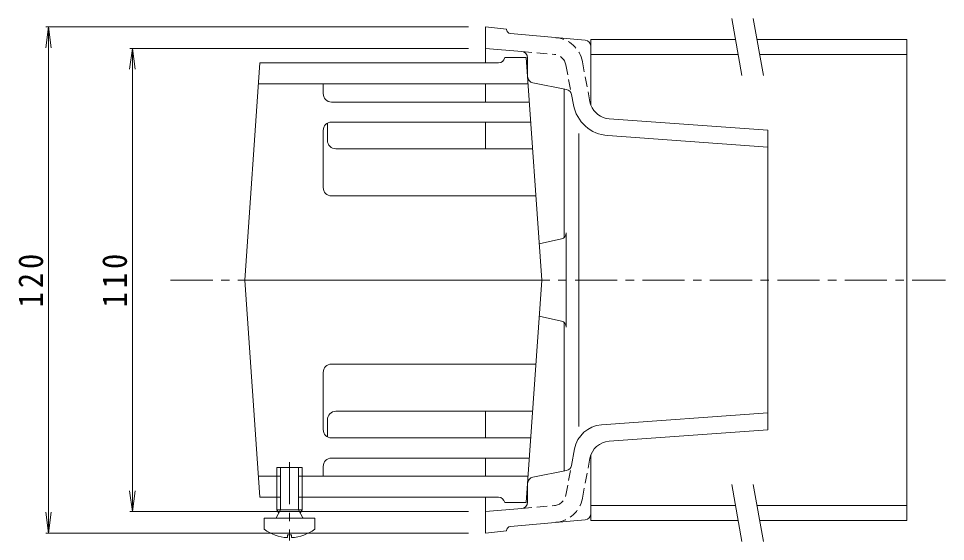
# Model space of a CAD drawing. Units: millimetres, scale not verified. Extents: x -324 to 315, y -275 to 256.
# Drawn here: x 91.4 to 311.4, y 105.9 to 229.9 of the extents above; entities that cross this region are included whole.
import ezdxf

# ---------------------------------------------------------------- set-up
doc = ezdxf.new("R2010")
doc.units = ezdxf.units.MM
doc.header["$LTSCALE"] = 2
doc.linetypes.add('CHAIN1', pattern=[8, 5, -1, 1, -1])
doc.linetypes.add('DASHED1', pattern=[1.8, 1.2, -0.6])
for name, color, linetype, lineweight in [('0-0_通り芯', 3, 'Continuous', 9), ('0-2_仕上', 6, 'Continuous', 9), ('0-3_建具', 4, 'Continuous', 9), ('0-4_その他', 7, 'Continuous', 9)]:
    doc.layers.add(name, color=color, linetype=linetype, lineweight=lineweight)
doc.styles.add('ＭＳ ゴシック', font='')
doc.styles.get('ＭＳ ゴシック').set_extended_font_data('MS Gothic')

msp = doc.modelspace()

# ---------------------------------------------------------------- linework, layer by layer
at = {"layer": '0-0_通り芯'}
for p, q in [((207.24, 227.358), (202.24, 227.858)), ((202.24, 227.858), (202.24, 219.348)), ((207.24, 227.274), (207.24, 227.358)), ((225.872, 224.714), (208.152, 226.278)), ((210.872, 222.022), (202.24, 222.783)), ((227.24, 209.355), (227.24, 223.22)), ((212.24, 216.092), (212.24, 220.528)), ((202.24, 214.348), (202.24, 210.059)), ((213.451, 214.62), (221.443, 213.053)), ((220.873, 177.909), (220.873, 213.165)), ((222.628, 211.86), (223.095, 209.395)), ((202.24, 205.304), (202.24, 198.976)), ((231.577, 206.081), (269.24, 203.358)), ((224.382, 133.126), (224.382, 202.59)), ((269.24, 203.358), (269.24, 132.358)), ((231.289, 202.091), (269.24, 199.348)), ((221.419, 156.65), (221.419, 179.066)), ((215.011, 176.462), (220.238, 177.601)), ((215.012, 159.254), (220.238, 158.115)), ((220.873, 122.551), (220.873, 157.808)), ((202.24, 136.72), (202.24, 130.393)), ((229.754, 133.514), (269.24, 136.369)), ((231.577, 129.636), (269.24, 132.358)), ((222.628, 123.856), (223.381, 127.834)), ((202.24, 125.637), (202.24, 121.348)), ((227.24, 126.361), (227.24, 112.496)), ((213.451, 121.096), (221.443, 122.663)), ((212.24, 119.624), (212.24, 115.188)), ((202.24, 116.348), (202.24, 107.858)), ((210.872, 113.694), (202.24, 112.933)), ((225.872, 111.002), (208.152, 109.439)), ((207.24, 108.358), (202.24, 107.858)), ((207.24, 108.443), (207.24, 108.358))]:
    msp.add_line(p, q, dxfattribs=at)
at = {"layer": '0-0_通り芯', "linetype": 'DASHED1'}
for p, q in [((210.872, 222.022), (218.611, 221.339)), ((221.295, 218.909), (222.628, 211.86)), ((227.025, 210.138), (225.225, 219.652)), ((227.025, 125.578), (225.225, 116.064)), ((221.295, 116.808), (222.628, 123.856)), ((210.872, 113.694), (218.611, 114.377))]:
    msp.add_line(p, q, dxfattribs=at)
at = {"layer": '0-0_通り芯', "linetype": 'CHAIN1'}
msp.add_line((127.498, 167.858), (311.389, 167.858), dxfattribs=at)
at = {"layer": '0-0_通り芯'}
for centre, radius, start, end in [((208.24, 227.274), 1, 180, 264.95695), ((225.74, 223.22), 1.5, 0, 84.95805), ((210.74, 220.528), 1.5, 0, 84.95811), ((213.74, 216.092), 1.5, 180, 258.90556), ((221.154, 211.582), 1.5, 10.71327, 78.90556), ((231.938, 211.068), 9, 190.71327, 265.86531), ((231.938, 211.068), 5, 200.02435, 265.86555), ((219.919, 179.066), 1.5, 282.2923, 0), ((219.919, 156.65), 1.5, 0, 77.7077), ((230.259, 126.532), 7, 94.13466, 169.28673), ((231.938, 124.649), 5, 94.13443, 169.28668), ((221.154, 124.135), 1.5, 281.09444, 349.28673), ((213.74, 119.624), 1.5, 101.09444, 180), ((210.74, 115.188), 1.5, 275.04189, 0), ((225.74, 112.496), 1.5, 275.04195, 0), ((208.24, 108.443), 1, 95.04121, 180.69975)]:
    msp.add_arc(centre, radius, start, end, dxfattribs=at)
at = {"layer": '0-0_通り芯', "linetype": 'DASHED1'}
for centre, radius, start, end in [((218.347, 218.351), 7, 10.71329, 84.95819), ((218.347, 218.351), 3, 10.71359, 84.95746), ((231.938, 211.068), 5, 190.71324, 200.02435), ((218.347, 117.365), 3, 275.04254, 349.28641), ((218.347, 117.365), 7, 275.04181, 349.28671)]:
    msp.add_arc(centre, radius, start, end, dxfattribs=at)
at = {"layer": '0-2_仕上'}
for p, q in [((206.795, 220.598), (211.925, 220.598)), ((215.613, 167.848), (211.925, 220.598)), ((145.113, 167.844), (148.715, 219.348)), ((205.316, 219.348), (148.715, 219.348)), ((148.365, 214.348), (212.362, 214.348)), ((163.715, 212.059), (163.715, 214.348)), ((165.715, 210.059), (212.662, 210.059)), ((164.715, 200.976), (164.715, 205.036)), ((165.715, 205.304), (212.994, 205.304)), ((163.715, 189.791), (163.715, 203.304)), ((166.715, 198.976), (213.437, 198.976)), ((165.715, 187.791), (214.219, 187.791)), ((145.113, 167.848), (215.613, 167.848)), ((145.113, 167.844), (148.715, 116.348)), ((215.613, 167.848), (211.925, 115.098)), ((165.715, 147.905), (214.219, 147.905)), ((163.715, 145.905), (163.715, 132.393)), ((166.715, 136.72), (213.437, 136.72)), ((164.715, 134.72), (164.715, 130.66)), ((165.715, 130.393), (212.994, 130.393)), ((165.715, 125.637), (212.662, 125.637)), ((163.715, 123.637), (163.715, 121.348)), ((148.365, 121.348), (153.584, 121.348)), ((157.845, 121.348), (212.362, 121.348)), ((153.584, 116.348), (148.715, 116.348)), ((205.316, 116.348), (157.844, 116.348)), ((206.795, 115.098), (211.925, 115.098))]:
    msp.add_line(p, q, dxfattribs=at)
at = {"layer": '0-2_仕上', "color": 4}
for p, q in [((152.714, 113.358), (152.715, 123.358)), ((152.715, 123.358), (158.714, 123.358)), ((153.584, 113.358), (153.584, 123.358)), ((157.844, 113.358), (157.845, 123.358)), ((158.715, 113.358), (158.714, 123.358)), ((153.585, 113.358), (152.533, 111.486)), ((152.715, 113.358), (158.715, 113.358)), ((152.715, 113.358), (153.156, 112.594)), ((157.845, 113.358), (158.897, 111.486)), ((158.715, 113.358), (158.274, 112.594)), ((149.715, 108.758), (149.714, 111.358)), ((149.714, 111.358), (161.715, 111.358)), ((161.715, 108.758), (161.715, 111.358)), ((156.194, 107.39), (155.235, 107.39)), ((155.235, 106.769), (155.235, 107.39)), ((156.194, 106.769), (156.194, 107.39))]:
    msp.add_line(p, q, dxfattribs=at)
at = {"layer": '0-2_仕上', "color": 4, "linetype": 'CHAIN1'}
msp.add_line((155.715, 124.669), (155.715, 106.088), dxfattribs=at)
at = {"layer": '0-2_仕上'}
for centre, radius, start, end in [((205.316, 220.848), 1.5, 270, 350.40514), ((165.715, 212.059), 2, 180, 270), ((165.715, 203.304), 2, 90, 180), ((166.715, 200.976), 2, 180, 270), ((165.715, 189.791), 2, 180, 270), ((165.715, 145.905), 2, 90, 180), ((166.715, 134.72), 2, 90, 180), ((165.715, 132.393), 2, 180, 270), ((165.715, 123.637), 2, 90, 180), ((205.316, 114.848), 1.5, 9.59486, 90)]:
    msp.add_arc(centre, radius, start, end, dxfattribs=at)
at = {"layer": '0-2_仕上', "color": 4}
for centre, radius, start, end in [((152.315, 111.608), 0.25, 270, 330.67082), ((159.115, 111.608), 0.25, 209.32918, 270), ((155.715, 116.758), 10, 233.12987, 267.25404), ((155.715, 116.758), 10, 272.74565, 306.86961)]:
    msp.add_arc(centre, radius, start, end, dxfattribs=at)
at = {"layer": '0-3_建具', "color": 7}
for p, q in [((260.713, 229.858), (263.094, 216.358)), ((265.79, 229.858), (268.171, 216.358)), ((260.713, 119.358), (263.094, 105.858)), ((265.79, 119.358), (268.171, 105.858))]:
    msp.add_line(p, q, dxfattribs=at)
at = {"layer": '0-3_建具'}
for p, q in [((227.24, 223.22), (227.24, 224.858)), ((261.595, 224.858), (227.24, 224.858)), ((302.24, 224.858), (266.672, 224.858)), ((302.24, 224.858), (302.24, 110.858)), ((262.212, 221.358), (227.24, 221.358)), ((302.24, 221.358), (267.289, 221.358)), ((261.595, 114.358), (227.24, 114.358)), ((227.24, 112.496), (227.24, 110.858)), ((302.24, 114.358), (266.672, 114.358)), ((262.212, 110.858), (227.24, 110.858)), ((302.24, 110.858), (267.289, 110.858))]:
    msp.add_line(p, q, dxfattribs=at)
at = {"layer": '0-4_その他'}
for p, q in [((98.521, 227.858), (97.869, 222.901)), ((97.921, 227.858), (198.24, 227.858)), ((98.521, 227.858), (99.174, 222.901)), ((118.429, 222.783), (117.777, 217.826)), ((117.829, 222.783), (198.24, 222.783)), ((118.429, 222.783), (119.082, 217.826)), ((118.429, 112.933), (119.082, 117.89)), ((98.521, 107.858), (99.174, 112.815)), ((117.829, 112.933), (198.24, 112.933)), ((97.921, 107.858), (198.24, 107.858))]:
    msp.add_line(p, q, dxfattribs=at)
for points in [[(98.521, 227.858), (98.521, 107.858), (97.869, 112.815)], [(118.429, 222.783), (118.429, 112.933), (117.777, 117.89)]]:
    msp.add_lwpolyline(points, dxfattribs=at)

# ---------------------------------------------------------------- texts
at = {"layer": '0-4_その他', "color": 2, "char_height": 5.865, "attachment_point": 7, "rotation": 90, "style": 'ＭＳ ゴシック'}
for s, insert in [('\\T1.27;\\W0.9;120', (97.321, 161.358)), ('\\T1.27;\\W0.9;110', (117.229, 161.358))]:
    msp.add_mtext(s, dxfattribs=dict(at, insert=insert))

doc.saveas('drawing.dxf')
